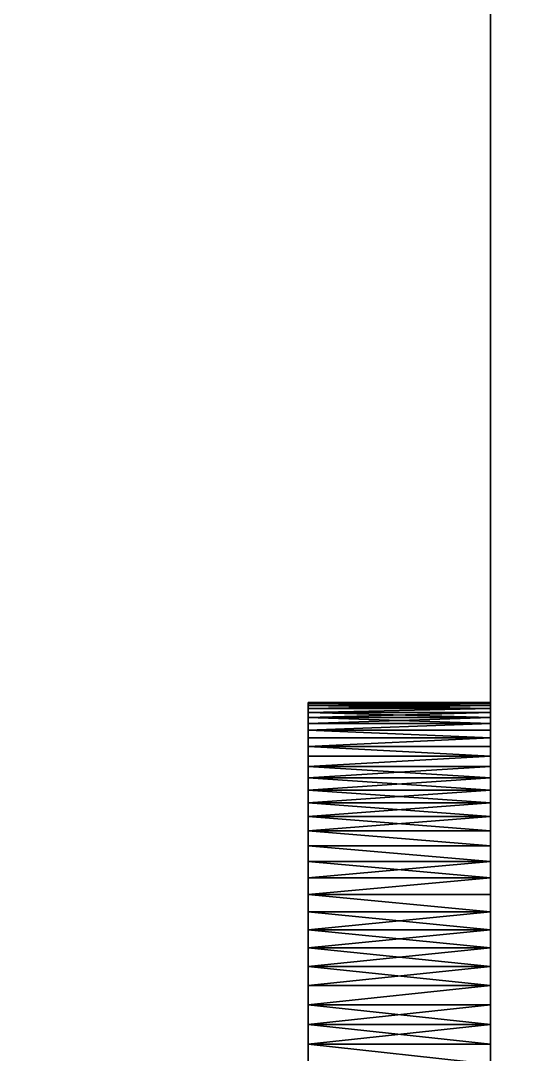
# Model space of a CAD drawing. Header units: millimetres. Extents: x 0 to 520, y -2 to 382.
# Drawn here: x 6.92 to 9.63, y 184.27 to 189.94 of the extents above; entities that cross this region are included whole.
import ezdxf

# ---------------------------------------------------------------- set-up
doc = ezdxf.new("R2010")
doc.units = ezdxf.units.MM

msp = doc.modelspace()

# ---------------------------------------------------------------- linework, layer by layer
at = {"layer": 'BRASS', "color": 52}
for points in [[(0, 380, 98), (10, 10, 98), (10, 370, 98)], [(0, 380, 98), (0, 0, 98), (10, 10, 98)], [(20.5, 20.5, 90), (0, 380, 90), (20.5, 359.5, 90)], [(0, 0, 90), (0, 380, 90), (20.5, 20.5, 90)]]:
    msp.add_3dface(points, dxfattribs=at)
at = {"layer": 'TEAK', "color": 34}
for points in [[(0, 0), (0, 380), (20, 20)], [(20, 20), (0, 380), (20, 360)], [(0, 380, 90), (0, 0, 90), (9.5, 20, 90)], [(0, 380, 90), (9.5, 20, 90), (9.5, 360, 90)], [(9.5, 360, 90), (9.5, 20, 90), (9.5, 81, 86)], [(9.5, 360, 90), (9.5, 81, 86), (9.5, 179, 86)], [(9.5, 360, 90), (9.5, 179, 86), (9.5, 201, 86)], [(14, 201, 68.5), (9.5, 201, 68.5), (9.5, 179, 68.5)], [(14, 201, 68.5), (9.5, 179, 68.5), (14, 179, 68.5)], [(9.5, 184.3279, 69.8246), (9.5, 201, 68.5), (9.5, 195.6721, 69.8246)], [(9.5, 179, 68.5), (9.5, 201, 68.5), (9.5, 184.3279, 69.8246)], [(9.5, 179, 86), (9.5, 195.0455, 73.9821), (9.5, 201, 86)], [(9.5, 184.3279, 69.8246), (9.5, 195.6721, 69.8246), (9.5, 195.5641, 69.8436)], [(9.5, 184.4359, 69.8436), (9.5, 195.5641, 69.8436), (9.5, 195.4571, 69.868)], [(9.5, 184.3279, 69.8246), (9.5, 195.5641, 69.8436), (9.5, 184.4359, 69.8436)], [(9.5, 184.6485, 69.8977), (9.5, 195.4571, 69.868), (9.5, 195.3515, 69.8977)], [(9.5, 184.5429, 69.868), (9.5, 195.4571, 69.868), (9.5, 184.6485, 69.8977)], [(9.5, 184.4359, 69.8436), (9.5, 195.4571, 69.868), (9.5, 184.5429, 69.868)], [(9.5, 184.6485, 69.8977), (9.5, 195.3515, 69.8977), (9.5, 195.2476, 69.9327)], [(9.5, 184.8546, 69.9728), (9.5, 195.2476, 69.9327), (9.5, 195.1454, 69.9728)], [(9.5, 184.7524, 69.9327), (9.5, 195.2476, 69.9327), (9.5, 184.8546, 69.9728)], [(9.5, 184.6485, 69.8977), (9.5, 195.2476, 69.9327), (9.5, 184.7524, 69.9327)], [(9.5, 184.9545, 70.0179), (9.5, 195.1454, 69.9728), (9.5, 195.0455, 70.0179)], [(9.5, 184.8546, 69.9728), (9.5, 195.1454, 69.9728), (9.5, 184.9545, 70.0179)], [(9.5, 184.9545, 70.0179), (9.5, 195.0455, 70.0179), (9.5, 194.9478, 70.0679)], [(9.5, 184.9545, 73.9821), (9.5, 194.9478, 73.9321), (9.5, 195.0455, 73.9821)], [(9.5, 179, 86), (9.5, 184.9545, 73.9821), (9.5, 195.0455, 73.9821)], [(9.5, 185.0522, 70.0679), (9.5, 194.9478, 70.0679), (9.5, 194.8528, 70.1228)], [(9.5, 184.9545, 70.0179), (9.5, 194.9478, 70.0679), (9.5, 185.0522, 70.0679)], [(9.5, 185.0522, 73.9321), (9.5, 194.8528, 73.8772), (9.5, 194.9478, 73.9321)], [(9.5, 184.9545, 73.9821), (9.5, 185.0522, 73.9321), (9.5, 194.9478, 73.9321)], [(9.5, 185.2393, 70.1823), (9.5, 194.8528, 70.1228), (9.5, 194.7607, 70.1823)], [(9.5, 185.1472, 70.1228), (9.5, 194.8528, 70.1228), (9.5, 185.2393, 70.1823)], [(9.5, 185.0522, 70.0679), (9.5, 194.8528, 70.1228), (9.5, 185.1472, 70.1228)], [(9.5, 185.1472, 73.8772), (9.5, 194.7607, 73.8177), (9.5, 194.8528, 73.8772)], [(9.5, 185.0522, 73.9321), (9.5, 185.1472, 73.8772), (9.5, 194.8528, 73.8772)], [(9.5, 185.2393, 70.1823), (9.5, 194.7607, 70.1823), (9.5, 194.6716, 70.2463)], [(9.5, 185.2393, 73.8177), (9.5, 194.6716, 73.7537), (9.5, 194.7607, 73.8177)], [(9.5, 185.1472, 73.8772), (9.5, 185.2393, 73.8177), (9.5, 194.7607, 73.8177)], [(9.5, 185.3284, 70.2463), (9.5, 194.6716, 70.2463), (9.5, 194.5859, 70.3147)], [(9.5, 185.2393, 70.1823), (9.5, 194.6716, 70.2463), (9.5, 185.3284, 70.2463)], [(9.5, 185.3284, 73.7537), (9.5, 194.5859, 73.6853), (9.5, 194.6716, 73.7537)], [(9.5, 185.2393, 73.8177), (9.5, 185.3284, 73.7537), (9.5, 194.6716, 73.7537)], [(9.5, 185.4964, 70.3873), (9.5, 194.5859, 70.3147), (9.5, 194.5036, 70.3873)], [(9.5, 185.4141, 70.3147), (9.5, 194.5859, 70.3147), (9.5, 185.4964, 70.3873)], [(9.5, 185.3284, 70.2463), (9.5, 194.5859, 70.3147), (9.5, 185.4141, 70.3147)], [(9.5, 185.4141, 73.6853), (9.5, 194.5036, 73.6127), (9.5, 194.5859, 73.6853)], [(9.5, 185.3284, 73.7537), (9.5, 185.4141, 73.6853), (9.5, 194.5859, 73.6853)], [(9.5, 185.4964, 70.3873), (9.5, 194.5036, 70.3873), (9.5, 194.4251, 70.4639)], [(9.5, 185.4964, 73.6127), (9.5, 194.4251, 73.5361), (9.5, 194.5036, 73.6127)], [(9.5, 185.4141, 73.6853), (9.5, 185.4964, 73.6127), (9.5, 194.5036, 73.6127)], [(9.5, 185.4964, 70.3873), (9.5, 194.4251, 70.4639), (9.5, 185.5749, 70.4639)], [(9.5, 185.6495, 70.5443), (9.5, 185.5749, 70.4639), (9.5, 194.4251, 70.4639)], [(9.5, 185.6495, 70.5443), (9.5, 194.4251, 70.4639), (9.5, 194.3505, 70.5443)], [(9.5, 185.5749, 73.5361), (9.5, 194.3505, 73.4557), (9.5, 194.4251, 73.5361)], [(9.5, 185.4964, 73.6127), (9.5, 185.5749, 73.5361), (9.5, 194.4251, 73.5361)], [(9.5, 185.72, 70.6283), (9.5, 194.3505, 70.5443), (9.5, 194.28, 70.6283)], [(9.5, 185.72, 70.6283), (9.5, 185.6495, 70.5443), (9.5, 194.3505, 70.5443)], [(9.5, 185.6495, 73.4557), (9.5, 194.28, 73.3717), (9.5, 194.3505, 73.4557)], [(9.5, 185.5749, 73.5361), (9.5, 185.6495, 73.4557), (9.5, 194.3505, 73.4557)], [(9.5, 185.72, 70.6283), (9.5, 194.28, 70.6283), (9.5, 194.2137, 70.7158)], [(9.5, 185.72, 73.3717), (9.5, 194.2137, 73.2842), (9.5, 194.28, 73.3717)], [(9.5, 185.6495, 73.4557), (9.5, 185.72, 73.3717), (9.5, 194.28, 73.3717)], [(9.5, 185.7863, 70.7158), (9.5, 185.72, 70.6283), (9.5, 194.2137, 70.7158)], [(9.5, 185.8481, 70.8064), (9.5, 185.7863, 70.7158), (9.5, 194.2137, 70.7158)], [(9.5, 185.8481, 70.8064), (9.5, 194.2137, 70.7158), (9.5, 194.1519, 70.8064)], [(9.5, 185.8481, 73.1936), (9.5, 194.1519, 73.1936), (9.5, 194.2137, 73.2842)], [(9.5, 185.7863, 73.2842), (9.5, 185.8481, 73.1936), (9.5, 194.2137, 73.2842)], [(9.5, 185.72, 73.3717), (9.5, 185.7863, 73.2842), (9.5, 194.2137, 73.2842)], [(9.5, 185.9053, 70.9), (9.5, 185.8481, 70.8064), (9.5, 194.1519, 70.8064)], [(9.5, 185.9053, 70.9), (9.5, 194.1519, 70.8064), (9.5, 194.0947, 70.9)], [(9.5, 185.8481, 73.1936), (9.5, 194.0947, 73.1), (9.5, 194.1519, 73.1936)], [(9.5, 185.9577, 70.9963), (9.5, 185.9053, 70.9), (9.5, 194.0947, 70.9)], [(9.5, 185.9577, 70.9963), (9.5, 194.0947, 70.9), (9.5, 194.0423, 70.9963)], [(9.5, 185.9577, 73.0037), (9.5, 194.0423, 73.0037), (9.5, 194.0947, 73.1)], [(9.5, 185.9053, 73.1), (9.5, 185.9577, 73.0037), (9.5, 194.0947, 73.1)], [(9.5, 185.8481, 73.1936), (9.5, 185.9053, 73.1), (9.5, 194.0947, 73.1)], [(9.5, 185.9577, 70.9963), (9.5, 194.0423, 70.9963), (9.5, 193.9947, 71.0952)], [(9.5, 186.0053, 72.9048), (9.5, 193.9947, 72.9048), (9.5, 194.0423, 73.0037)], [(9.5, 185.9577, 73.0037), (9.5, 186.0053, 72.9048), (9.5, 194.0423, 73.0037)], [(9.5, 186.0053, 71.0952), (9.5, 185.9577, 70.9963), (9.5, 193.9947, 71.0952)], [(9.5, 186.0479, 71.1962), (9.5, 193.9947, 71.0952), (9.5, 193.9521, 71.1962)], [(9.5, 186.0479, 71.1962), (9.5, 186.0053, 71.0952), (9.5, 193.9947, 71.0952)], [(9.5, 186.0053, 72.9048), (9.5, 193.9521, 72.8038), (9.5, 193.9947, 72.9048)], [(9.5, 186.0854, 71.2993), (9.5, 193.9521, 71.1962), (9.5, 193.9146, 71.2993)], [(9.5, 186.0854, 71.2993), (9.5, 186.0479, 71.1962), (9.5, 193.9521, 71.1962)], [(9.5, 186.0479, 72.8038), (9.5, 193.9146, 72.7007), (9.5, 193.9521, 72.8038)], [(9.5, 186.0053, 72.9048), (9.5, 186.0479, 72.8038), (9.5, 193.9521, 72.8038)], [(9.5, 186.0854, 71.2993), (9.5, 193.9146, 71.2993), (9.5, 193.8822, 71.4042)], [(9.5, 186.0854, 72.7007), (9.5, 193.8822, 72.5958), (9.5, 193.9146, 72.7007)], [(9.5, 186.0479, 72.8038), (9.5, 186.0854, 72.7007), (9.5, 193.9146, 72.7007)], [(9.5, 186.1178, 71.4042), (9.5, 186.0854, 71.2993), (9.5, 193.8822, 71.4042)], [(9.5, 186.1448, 71.5105), (9.5, 186.1178, 71.4042), (9.5, 193.8822, 71.4042)], [(9.5, 186.1448, 71.5105), (9.5, 193.8822, 71.4042), (9.5, 193.8552, 71.5105)], [(9.5, 186.1178, 72.5958), (9.5, 193.8552, 72.4895), (9.5, 193.8822, 72.5958)], [(9.5, 186.0854, 72.7007), (9.5, 186.1178, 72.5958), (9.5, 193.8822, 72.5958)], [(9.5, 186.1666, 71.618), (9.5, 193.8552, 71.5105), (9.5, 193.8334, 71.618)], [(9.5, 186.1666, 71.618), (9.5, 186.1448, 71.5105), (9.5, 193.8552, 71.5105)], [(9.5, 186.1448, 72.4895), (9.5, 193.8334, 72.382), (9.5, 193.8552, 72.4895)], [(9.5, 186.1178, 72.5958), (9.5, 186.1448, 72.4895), (9.5, 193.8552, 72.4895)], [(9.5, 186.1666, 71.618), (9.5, 193.8334, 71.618), (9.5, 193.8171, 71.7264)], [(9.5, 186.1829, 72.2736), (9.5, 193.8171, 72.2736), (9.5, 193.8334, 72.382)], [(9.5, 186.1666, 72.382), (9.5, 186.1829, 72.2736), (9.5, 193.8334, 72.382)], [(9.5, 186.1448, 72.4895), (9.5, 186.1666, 72.382), (9.5, 193.8334, 72.382)], [(9.5, 186.1829, 71.7264), (9.5, 186.1666, 71.618), (9.5, 193.8171, 71.7264)], [(9.5, 186.1938, 71.8356), (9.5, 186.1829, 71.7264), (9.5, 193.8171, 71.7264)], [(9.5, 186.1938, 71.8356), (9.5, 193.8171, 71.7264), (9.5, 193.8062, 71.8356)], [(9.5, 186.1938, 72.1644), (9.5, 193.8062, 72.1644), (9.5, 193.8171, 72.2736)], [(9.5, 186.1829, 72.2736), (9.5, 186.1938, 72.1644), (9.5, 193.8171, 72.2736)], [(9.5, 186.1993, 71.9452), (9.5, 186.1938, 71.8356), (9.5, 193.8062, 71.8356)], [(9.5, 186.1993, 71.9452), (9.5, 193.8062, 71.8356), (9.5, 193.8007, 71.9452)], [(9.5, 186.1993, 72.0548), (9.5, 193.8007, 72.0548), (9.5, 193.8062, 72.1644)], [(9.5, 186.1938, 72.1644), (9.5, 186.1993, 72.0548), (9.5, 193.8062, 72.1644)], [(9.5, 186.1993, 72.0548), (9.5, 193.8007, 71.9452), (9.5, 193.8007, 72.0548)], [(9.5, 186.1993, 72.0548), (9.5, 186.1993, 71.9452), (9.5, 193.8007, 71.9452)], [(8.5, 186.1938, 71.8356), (9.5, 186.1993, 71.9452), (8.5, 186.1993, 71.9452)], [(9.5, 186.1938, 71.8356), (9.5, 186.1993, 71.9452), (8.5, 186.1938, 71.8356)], [(8.5, 186.1993, 71.9452), (9.5, 186.1993, 72.0548), (8.5, 186.1993, 72.0548)], [(9.5, 186.1993, 71.9452), (9.5, 186.1993, 72.0548), (8.5, 186.1993, 71.9452)], [(8.5, 186.1993, 72.0548), (9.5, 186.1938, 72.1644), (8.5, 186.1938, 72.1644)], [(9.5, 186.1993, 72.0548), (9.5, 186.1938, 72.1644), (8.5, 186.1993, 72.0548)], [(8.5, 186.1993, 72.0548), (8.5, 186.1666, 71.618), (8.5, 186.1938, 71.8356)], [(8.5, 186.1993, 72.0548), (8.5, 186.1178, 71.4042), (8.5, 186.1448, 71.5105)], [(8.5, 186.1993, 72.0548), (8.5, 186.1448, 71.5105), (8.5, 186.1666, 71.618)], [(8.5, 186.1993, 72.0548), (8.5, 186.1938, 71.8356), (8.5, 186.1993, 71.9452)], [(8.5, 186.1178, 72.5958), (8.5, 186.1178, 71.4042), (8.5, 186.1993, 72.0548)], [(8.5, 186.1178, 72.5958), (8.5, 186.1993, 72.0548), (8.5, 186.1938, 72.1644)], [(8.5, 186.1829, 71.7264), (9.5, 186.1938, 71.8356), (8.5, 186.1938, 71.8356)], [(9.5, 186.1829, 71.7264), (9.5, 186.1938, 71.8356), (8.5, 186.1829, 71.7264)], [(8.5, 186.1938, 72.1644), (9.5, 186.1829, 72.2736), (8.5, 186.1829, 72.2736)], [(9.5, 186.1938, 72.1644), (9.5, 186.1829, 72.2736), (8.5, 186.1938, 72.1644)], [(8.5, 186.1938, 71.8356), (8.5, 186.1666, 71.618), (8.5, 186.1829, 71.7264)], [(8.5, 186.1666, 72.382), (8.5, 186.1938, 72.1644), (8.5, 186.1829, 72.2736)], [(8.5, 186.1178, 72.5958), (8.5, 186.1938, 72.1644), (8.5, 186.1666, 72.382)], [(8.5, 186.1666, 71.618), (9.5, 186.1829, 71.7264), (8.5, 186.1829, 71.7264)], [(9.5, 186.1666, 71.618), (9.5, 186.1829, 71.7264), (8.5, 186.1666, 71.618)], [(8.5, 186.1829, 72.2736), (9.5, 186.1666, 72.382), (8.5, 186.1666, 72.382)], [(9.5, 186.1829, 72.2736), (9.5, 186.1666, 72.382), (8.5, 186.1829, 72.2736)], [(9.5, 186.1448, 71.5105), (9.5, 186.1666, 71.618), (8.5, 186.1448, 71.5105)], [(8.5, 186.1448, 71.5105), (9.5, 186.1666, 71.618), (8.5, 186.1666, 71.618)], [(8.5, 186.1666, 72.382), (9.5, 186.1666, 72.382), (8.5, 186.1448, 72.4895)], [(9.5, 186.1666, 72.382), (9.5, 186.1448, 72.4895), (8.5, 186.1448, 72.4895)], [(8.5, 186.1178, 72.5958), (8.5, 186.1666, 72.382), (8.5, 186.1448, 72.4895)], [(9.5, 186.1178, 71.4042), (9.5, 186.1448, 71.5105), (8.5, 186.1178, 71.4042)], [(8.5, 186.1178, 71.4042), (9.5, 186.1448, 71.5105), (8.5, 186.1448, 71.5105)], [(8.5, 186.1448, 72.4895), (9.5, 186.1178, 72.5958), (8.5, 186.1178, 72.5958)], [(9.5, 186.1448, 72.4895), (9.5, 186.1178, 72.5958), (8.5, 186.1448, 72.4895)], [(9.5, 186.0854, 71.2993), (9.5, 186.1178, 71.4042), (8.5, 186.0854, 71.2993)], [(8.5, 186.0854, 71.2993), (9.5, 186.1178, 71.4042), (8.5, 186.1178, 71.4042)], [(8.5, 186.1178, 72.5958), (9.5, 186.0854, 72.7007), (8.5, 186.0854, 72.7007)], [(9.5, 186.1178, 72.5958), (9.5, 186.0854, 72.7007), (8.5, 186.1178, 72.5958)], [(8.5, 186.1178, 71.4042), (8.5, 186.0053, 71.0952), (8.5, 186.0479, 71.1962)], [(8.5, 186.1178, 71.4042), (8.5, 186.0479, 71.1962), (8.5, 186.0854, 71.2993)], [(8.5, 186.1178, 72.5958), (8.5, 186.0053, 71.0952), (8.5, 186.1178, 71.4042)], [(8.5, 186.1178, 72.5958), (8.5, 185.9577, 70.9963), (8.5, 186.0053, 71.0952)], [(8.5, 185.72, 73.3717), (8.5, 186.1178, 72.5958), (8.5, 186.0854, 72.7007)], [(8.5, 185.4964, 73.6127), (8.5, 186.1178, 72.5958), (8.5, 185.72, 73.3717)], [(8.5, 182.4251, 73.5361), (8.5, 185.9577, 70.9963), (8.5, 186.1178, 72.5958)], [(8.5, 182.4251, 73.5361), (8.5, 186.1178, 72.5958), (8.5, 185.4964, 73.6127)], [(9.5, 186.0479, 71.1962), (9.5, 186.0854, 71.2993), (8.5, 186.0479, 71.1962)], [(8.5, 186.0479, 71.1962), (9.5, 186.0854, 71.2993), (8.5, 186.0854, 71.2993)], [(8.5, 186.0854, 72.7007), (9.5, 186.0854, 72.7007), (8.5, 186.0479, 72.8038)], [(9.5, 186.0854, 72.7007), (9.5, 186.0479, 72.8038), (8.5, 186.0479, 72.8038)], [(8.5, 185.9053, 73.1), (8.5, 186.0854, 72.7007), (8.5, 186.0479, 72.8038)], [(8.5, 185.72, 73.3717), (8.5, 186.0854, 72.7007), (8.5, 185.9053, 73.1)], [(8.5, 186.0053, 71.0952), (9.5, 186.0053, 71.0952), (8.5, 186.0479, 71.1962)], [(9.5, 186.0053, 71.0952), (9.5, 186.0479, 71.1962), (8.5, 186.0479, 71.1962)], [(8.5, 186.0479, 72.8038), (9.5, 186.0053, 72.9048), (8.5, 186.0053, 72.9048)], [(9.5, 186.0479, 72.8038), (9.5, 186.0053, 72.9048), (8.5, 186.0479, 72.8038)], [(8.5, 185.9577, 73.0037), (8.5, 186.0479, 72.8038), (8.5, 186.0053, 72.9048)], [(8.5, 185.9053, 73.1), (8.5, 186.0479, 72.8038), (8.5, 185.9577, 73.0037)], [(8.5, 185.9577, 70.9963), (9.5, 186.0053, 71.0952), (8.5, 186.0053, 71.0952)], [(9.5, 185.9577, 70.9963), (9.5, 186.0053, 71.0952), (8.5, 185.9577, 70.9963)], [(8.5, 186.0053, 72.9048), (9.5, 186.0053, 72.9048), (8.5, 185.9577, 73.0037)], [(9.5, 186.0053, 72.9048), (9.5, 185.9577, 73.0037), (8.5, 185.9577, 73.0037)], [(8.5, 185.9053, 70.9), (9.5, 185.9053, 70.9), (8.5, 185.9577, 70.9963)], [(9.5, 185.9053, 70.9), (9.5, 185.9577, 70.9963), (8.5, 185.9577, 70.9963)], [(8.5, 185.9577, 73.0037), (9.5, 185.9053, 73.1), (8.5, 185.9053, 73.1)], [(9.5, 185.9577, 73.0037), (9.5, 185.9053, 73.1), (8.5, 185.9577, 73.0037)], [(8.5, 185.9577, 70.9963), (8.5, 185.7863, 70.7158), (8.5, 185.9053, 70.9)], [(8.5, 185.9577, 70.9963), (8.5, 185.5749, 70.4639), (8.5, 185.6495, 70.5443)], [(8.5, 185.9577, 70.9963), (8.5, 185.6495, 70.5443), (8.5, 185.72, 70.6283)], [(8.5, 185.9577, 70.9963), (8.5, 185.72, 70.6283), (8.5, 185.7863, 70.7158)], [(8.5, 181.9521, 72.8038), (8.5, 185.5749, 70.4639), (8.5, 185.9577, 70.9963)], [(8.5, 182.4251, 73.5361), (8.5, 181.9521, 72.8038), (8.5, 185.9577, 70.9963)], [(8.5, 185.8481, 70.8064), (9.5, 185.9053, 70.9), (8.5, 185.9053, 70.9)], [(9.5, 185.8481, 70.8064), (9.5, 185.9053, 70.9), (8.5, 185.8481, 70.8064)], [(8.5, 185.9053, 73.1), (9.5, 185.9053, 73.1), (8.5, 185.8481, 73.1936)], [(9.5, 185.9053, 73.1), (9.5, 185.8481, 73.1936), (8.5, 185.8481, 73.1936)], [(8.5, 185.9053, 70.9), (8.5, 185.7863, 70.7158), (8.5, 185.8481, 70.8064)], [(8.5, 185.72, 73.3717), (8.5, 185.9053, 73.1), (8.5, 185.8481, 73.1936)], [(8.5, 185.7863, 70.7158), (9.5, 185.8481, 70.8064), (8.5, 185.8481, 70.8064)], [(9.5, 185.7863, 70.7158), (9.5, 185.8481, 70.8064), (8.5, 185.7863, 70.7158)], [(8.5, 185.8481, 73.1936), (9.5, 185.7863, 73.2842), (8.5, 185.7863, 73.2842)], [(9.5, 185.8481, 73.1936), (9.5, 185.7863, 73.2842), (8.5, 185.8481, 73.1936)], [(8.5, 185.72, 73.3717), (8.5, 185.8481, 73.1936), (8.5, 185.7863, 73.2842)], [(8.5, 185.72, 70.6283), (9.5, 185.7863, 70.7158), (8.5, 185.7863, 70.7158)], [(9.5, 185.72, 70.6283), (9.5, 185.7863, 70.7158), (8.5, 185.72, 70.6283)], [(8.5, 185.7863, 73.2842), (9.5, 185.72, 73.3717), (8.5, 185.72, 73.3717)], [(9.5, 185.7863, 73.2842), (9.5, 185.72, 73.3717), (8.5, 185.7863, 73.2842)], [(8.5, 185.6495, 70.5443), (9.5, 185.72, 70.6283), (8.5, 185.72, 70.6283)], [(9.5, 185.6495, 70.5443), (9.5, 185.72, 70.6283), (8.5, 185.6495, 70.5443)], [(8.5, 185.72, 73.3717), (9.5, 185.6495, 73.4557), (8.5, 185.6495, 73.4557)], [(9.5, 185.72, 73.3717), (9.5, 185.6495, 73.4557), (8.5, 185.72, 73.3717)], [(8.5, 185.4964, 73.6127), (8.5, 185.72, 73.3717), (8.5, 185.6495, 73.4557)], [(8.5, 185.5749, 70.4639), (9.5, 185.6495, 70.5443), (8.5, 185.6495, 70.5443)], [(9.5, 185.5749, 70.4639), (9.5, 185.6495, 70.5443), (8.5, 185.5749, 70.4639)], [(8.5, 185.6495, 73.4557), (9.5, 185.5749, 73.5361), (8.5, 185.5749, 73.5361)], [(9.5, 185.6495, 73.4557), (9.5, 185.5749, 73.5361), (8.5, 185.6495, 73.4557)], [(8.5, 185.4964, 73.6127), (8.5, 185.6495, 73.4557), (8.5, 185.5749, 73.5361)], [(8.5, 185.4964, 70.3873), (9.5, 185.5749, 70.4639), (8.5, 185.5749, 70.4639)], [(9.5, 185.4964, 70.3873), (9.5, 185.5749, 70.4639), (8.5, 185.4964, 70.3873)], [(8.5, 185.5749, 73.5361), (9.5, 185.4964, 73.6127), (8.5, 185.4964, 73.6127)], [(9.5, 185.5749, 73.5361), (9.5, 185.4964, 73.6127), (8.5, 185.5749, 73.5361)], [(8.5, 184.8546, 69.9728), (8.5, 185.4964, 70.3873), (8.5, 185.5749, 70.4639)], [(8.5, 181.8334, 71.618), (8.5, 184.8546, 69.9728), (8.5, 185.5749, 70.4639)], [(8.5, 181.9521, 72.8038), (8.5, 181.8334, 71.618), (8.5, 185.5749, 70.4639)], [(8.5, 185.4141, 70.3147), (9.5, 185.4141, 70.3147), (8.5, 185.4964, 70.3873)], [(9.5, 185.4141, 70.3147), (9.5, 185.4964, 70.3873), (8.5, 185.4964, 70.3873)], [(9.5, 185.4964, 73.6127), (9.5, 185.4141, 73.6853), (8.5, 185.4964, 73.6127)], [(8.5, 185.4964, 73.6127), (9.5, 185.4141, 73.6853), (8.5, 185.4141, 73.6853)], [(8.5, 184.9545, 70.0179), (8.5, 185.4141, 70.3147), (8.5, 185.4964, 70.3873)], [(8.5, 184.8546, 69.9728), (8.5, 184.9545, 70.0179), (8.5, 185.4964, 70.3873)], [(8.5, 185.2393, 73.8177), (8.5, 185.4964, 73.6127), (8.5, 185.4141, 73.6853)], [(8.5, 185.0522, 73.9321), (8.5, 185.4964, 73.6127), (8.5, 185.2393, 73.8177)], [(8.5, 184.3279, 74.1754), (8.5, 185.4964, 73.6127), (8.5, 185.0522, 73.9321)], [(8.5, 183.8903, 74.1973), (8.5, 185.4964, 73.6127), (8.5, 184.3279, 74.1754)], [(8.5, 182.4251, 73.5361), (8.5, 185.4964, 73.6127), (8.5, 183.8903, 74.1973)], [(8.5, 185.3284, 70.2463), (9.5, 185.3284, 70.2463), (8.5, 185.4141, 70.3147)], [(9.5, 185.3284, 70.2463), (9.5, 185.4141, 70.3147), (8.5, 185.4141, 70.3147)], [(9.5, 185.4141, 73.6853), (9.5, 185.3284, 73.7537), (8.5, 185.4141, 73.6853)], [(8.5, 185.4141, 73.6853), (9.5, 185.3284, 73.7537), (8.5, 185.3284, 73.7537)], [(8.5, 184.9545, 70.0179), (8.5, 185.3284, 70.2463), (8.5, 185.4141, 70.3147)], [(8.5, 185.2393, 73.8177), (8.5, 185.4141, 73.6853), (8.5, 185.3284, 73.7537)], [(8.5, 185.2393, 70.1823), (9.5, 185.3284, 70.2463), (8.5, 185.3284, 70.2463)], [(9.5, 185.2393, 70.1823), (9.5, 185.3284, 70.2463), (8.5, 185.2393, 70.1823)], [(9.5, 185.3284, 73.7537), (9.5, 185.2393, 73.8177), (8.5, 185.3284, 73.7537)], [(8.5, 185.3284, 73.7537), (9.5, 185.2393, 73.8177), (8.5, 185.2393, 73.8177)], [(8.5, 184.9545, 70.0179), (8.5, 185.2393, 70.1823), (8.5, 185.3284, 70.2463)], [(8.5, 185.1472, 70.1228), (9.5, 185.2393, 70.1823), (8.5, 185.2393, 70.1823)], [(9.5, 185.1472, 70.1228), (9.5, 185.2393, 70.1823), (8.5, 185.1472, 70.1228)], [(8.5, 185.2393, 73.8177), (9.5, 185.2393, 73.8177), (8.5, 185.1472, 73.8772)], [(9.5, 185.2393, 73.8177), (9.5, 185.1472, 73.8772), (8.5, 185.1472, 73.8772)], [(8.5, 184.9545, 70.0179), (8.5, 185.1472, 70.1228), (8.5, 185.2393, 70.1823)], [(8.5, 185.0522, 73.9321), (8.5, 185.2393, 73.8177), (8.5, 185.1472, 73.8772)], [(8.5, 185.0522, 70.0679), (9.5, 185.0522, 70.0679), (8.5, 185.1472, 70.1228)], [(9.5, 185.0522, 70.0679), (9.5, 185.1472, 70.1228), (8.5, 185.1472, 70.1228)], [(9.5, 185.1472, 73.8772), (9.5, 185.0522, 73.9321), (8.5, 185.1472, 73.8772)], [(8.5, 185.1472, 73.8772), (9.5, 185.0522, 73.9321), (8.5, 185.0522, 73.9321)], [(8.5, 184.9545, 70.0179), (8.5, 185.0522, 70.0679), (8.5, 185.1472, 70.1228)], [(9.5, 184.9545, 70.0179), (9.5, 185.0522, 70.0679), (8.5, 184.9545, 70.0179)], [(8.5, 184.9545, 70.0179), (9.5, 185.0522, 70.0679), (8.5, 185.0522, 70.0679)], [(9.5, 185.0522, 73.9321), (9.5, 184.9545, 73.9821), (8.5, 185.0522, 73.9321)], [(8.5, 185.0522, 73.9321), (9.5, 184.9545, 73.9821), (8.5, 184.9545, 73.9821)], [(8.5, 184.3279, 74.1754), (8.5, 185.0522, 73.9321), (8.5, 184.9545, 73.9821)], [(8.5, 184.8546, 69.9728), (9.5, 184.8546, 69.9728), (8.5, 184.9545, 70.0179)], [(9.5, 184.8546, 69.9728), (9.5, 184.9545, 70.0179), (8.5, 184.9545, 70.0179)], [(8.5, 184.9545, 73.9821), (9.5, 184.9545, 73.9821), (8.5, 184.8546, 74.0272)], [(9.5, 184.9545, 73.9821), (9.5, 184.8546, 74.0272), (8.5, 184.8546, 74.0272)], [(8.5, 184.5429, 74.132), (8.5, 184.9545, 73.9821), (8.5, 184.8546, 74.0272)], [(8.5, 184.3279, 74.1754), (8.5, 184.9545, 73.9821), (8.5, 184.5429, 74.132)], [(9.5, 179, 86), (9.5, 184.8546, 74.0272), (9.5, 184.9545, 73.9821)], [(9.5, 184.7524, 69.9327), (9.5, 184.8546, 69.9728), (8.5, 184.7524, 69.9327)], [(8.5, 184.7524, 69.9327), (9.5, 184.8546, 69.9728), (8.5, 184.8546, 69.9728)], [(9.5, 184.8546, 74.0272), (9.5, 184.7524, 74.0673), (8.5, 184.8546, 74.0272)], [(8.5, 184.8546, 74.0272), (9.5, 184.7524, 74.0673), (8.5, 184.7524, 74.0673)], [(8.5, 184.5429, 74.132), (8.5, 184.8546, 74.0272), (8.5, 184.7524, 74.0673)], [(8.5, 181.8334, 71.618), (8.5, 184.7524, 69.9327), (8.5, 184.8546, 69.9728)], [(9.5, 179, 86), (9.5, 184.7524, 74.0673), (9.5, 184.8546, 74.0272)], [(9.5, 184.6485, 69.8977), (9.5, 184.7524, 69.9327), (8.5, 184.6485, 69.8977)], [(8.5, 184.6485, 69.8977), (9.5, 184.7524, 69.9327), (8.5, 184.7524, 69.9327)], [(9.5, 184.7524, 74.0673), (9.5, 184.6485, 74.1023), (8.5, 184.7524, 74.0673)], [(8.5, 184.7524, 74.0673), (9.5, 184.6485, 74.1023), (8.5, 184.6485, 74.1023)], [(8.5, 182.6716, 70.2463), (8.5, 184.6485, 69.8977), (8.5, 184.7524, 69.9327)], [(8.5, 184.5429, 74.132), (8.5, 184.7524, 74.0673), (8.5, 184.6485, 74.1023)], [(8.5, 181.8334, 71.618), (8.5, 182.6716, 70.2463), (8.5, 184.7524, 69.9327)], [(9.5, 179, 86), (9.5, 184.6485, 74.1023), (9.5, 184.7524, 74.0673)], [(9.5, 184.5429, 69.868), (9.5, 184.6485, 69.8977), (8.5, 184.5429, 69.868)], [(8.5, 184.5429, 69.868), (9.5, 184.6485, 69.8977), (8.5, 184.6485, 69.8977)], [(8.5, 184.6485, 74.1023), (9.5, 184.6485, 74.1023), (8.5, 184.5429, 74.132)], [(9.5, 184.6485, 74.1023), (9.5, 184.5429, 74.132), (8.5, 184.5429, 74.132)], [(8.5, 183.6721, 69.8246), (8.5, 184.5429, 69.868), (8.5, 184.6485, 69.8977)], [(8.5, 182.6716, 70.2463), (8.5, 183.6721, 69.8246), (8.5, 184.6485, 69.8977)], [(9.5, 179, 86), (9.5, 184.5429, 74.132), (9.5, 184.6485, 74.1023)], [(9.5, 184.4359, 69.8436), (9.5, 184.5429, 69.868), (8.5, 184.4359, 69.8436)], [(8.5, 184.4359, 69.8436), (9.5, 184.5429, 69.868), (8.5, 184.5429, 69.868)], [(9.5, 184.5429, 74.132), (9.5, 184.4359, 74.1564), (8.5, 184.5429, 74.132)], [(8.5, 184.5429, 74.132), (9.5, 184.4359, 74.1564), (8.5, 184.4359, 74.1564)], [(8.5, 184.3279, 69.8246), (8.5, 184.4359, 69.8436), (8.5, 184.5429, 69.868)], [(8.5, 183.6721, 69.8246), (8.5, 184.3279, 69.8246), (8.5, 184.5429, 69.868)], [(8.5, 184.3279, 74.1754), (8.5, 184.5429, 74.132), (8.5, 184.4359, 74.1564)], [(9.5, 179, 86), (9.5, 184.4359, 74.1564), (9.5, 184.5429, 74.132)], [(9.5, 184.3279, 69.8246), (9.5, 184.4359, 69.8436), (8.5, 184.3279, 69.8246)], [(8.5, 184.3279, 69.8246), (9.5, 184.4359, 69.8436), (8.5, 184.4359, 69.8436)], [(9.5, 184.4359, 74.1564), (9.5, 184.3279, 74.1754), (8.5, 184.4359, 74.1564)], [(8.5, 184.4359, 74.1564), (9.5, 184.3279, 74.1754), (8.5, 184.3279, 74.1754)], [(9.5, 179, 86), (9.5, 184.3279, 74.1754), (9.5, 184.4359, 74.1564)], [(8.5, 184.219, 69.8109), (9.5, 184.219, 69.8109), (8.5, 184.3279, 69.8246)], [(9.5, 184.219, 69.8109), (9.5, 184.3279, 69.8246), (8.5, 184.3279, 69.8246)], [(8.5, 184.3279, 74.1754), (9.5, 184.219, 74.1891), (8.5, 184.219, 74.1891)], [(9.5, 184.3279, 74.1754), (9.5, 184.219, 74.1891), (8.5, 184.3279, 74.1754)], [(8.5, 183.6721, 69.8246), (8.5, 184.219, 69.8109), (8.5, 184.3279, 69.8246)], [(8.5, 184, 74.2), (8.5, 184.3279, 74.1754), (8.5, 184.219, 74.1891)], [(8.5, 183.8903, 74.1973), (8.5, 184.3279, 74.1754), (8.5, 184, 74.2)], [(9.5, 179, 68.5), (9.5, 184.3279, 69.8246), (9.5, 184.219, 69.8109)], [(9.5, 179, 86), (9.5, 184.219, 74.1891), (9.5, 184.3279, 74.1754)]]:
    msp.add_3dface(points, dxfattribs=at)

doc.saveas('drawing.dxf')
